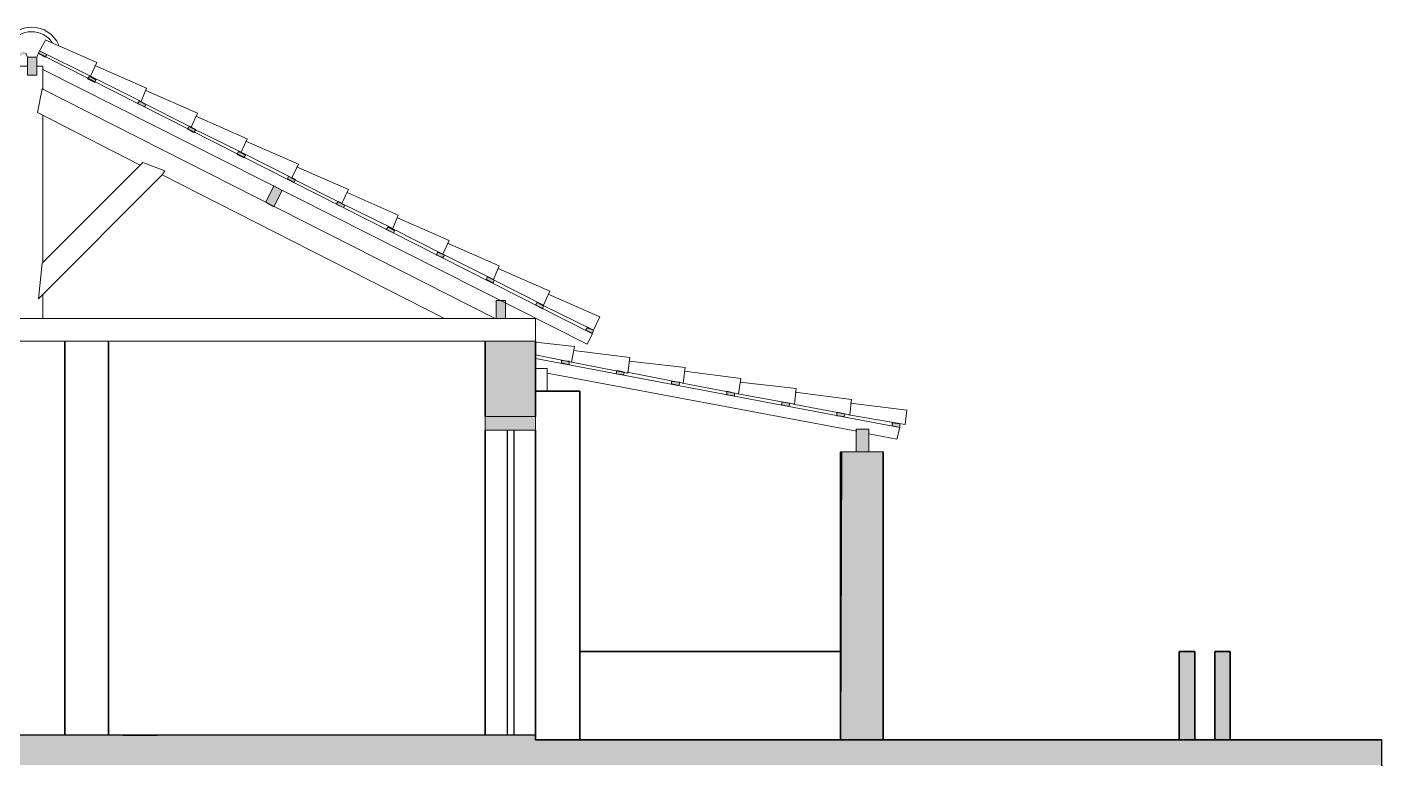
# Model space of a CAD drawing. Header units: millimetres. Extents: x -78812 to -57932, y -16504 to -11628.
# Drawn here: x -66868 to -57932, y -16504 to -11628 of the extents above; entities that cross this region are included whole.
import ezdxf

# ---------------------------------------------------------------- set-up
doc = ezdxf.new("R2010")
doc.units = ezdxf.units.MM
for name, color, linetype, lineweight in [('A-ALV-___-___-EXI', 250, 'Continuous', 35), ('A-BAS-___-___-EXI', 250, 'Continuous', 25), ('A-COB-___-___-EXI', 250, 'Continuous', 13), ('A-POR-___-___-EXI', 250, 'Continuous', 25)]:
    doc.layers.add(name, color=color, linetype=linetype, lineweight=lineweight)

msp = doc.modelspace()

# ---------------------------------------------------------------- hatches: boundary and pattern name
at = {"layer": 'A-ALV-___-___-EXI'}
h = msp.add_hatch(color=11, dxfattribs=at)
h.paths.add_polyline_path([(-59034.4, -16332.1), (-58933.8, -16332.1), (-58933.8, -15749.4), (-59034.4, -15749.4)])
h.paths.add_polyline_path([(-59268.5, -16332.1), (-59165.5, -16332.1), (-59165.5, -15749.4), (-59268.5, -15749.4)])
h.paths.add_polyline_path([(-61503.4, -16332.1), (-61222.5, -16332.1), (-61222.5, -14431.8), (-61503.4, -14431.8), (-61503.4, -14614.9)])
h.paths.add_polyline_path([(-74360.6, -16301.7), (-74077.5, -16301.7), (-74077.5, -13898.2), (-74360.6, -13898.2)])
h.paths.add_polyline_path([(-77534, -16301.7), (-77534, -13898.2), (-77833.5, -13898.2), (-77833.5, -16301.7)])
h.paths.add_polyline_path([(-70237.1, -16301.7), (-69956.3, -16301.7), (-69956.3, -13701.7), (-70237.1, -13701.7)])
h.paths.add_polyline_path([(-63516, -14197.8), (-63516, -13701.7), (-63846, -13701.7), (-63846, -14197.8)])
at = {"layer": 'A-BAS-___-___-EXI', "true_color": 0xcb9898}
msp.add_hatch(color=253, dxfattribs=at).paths.add_polyline_path([(-62436.1, -16498.2), (-57932.2, -16498.2), (-57932.2, -16332.1), (-63516, -16332.1), (-63516, -16301.7), (-78812.2, -16301.7), (-78812.2, -16498.2), (-68125.6, -16498.2)])
at = {"layer": 'A-COB-___-___-EXI', "true_color": 0xc19a82}
h = msp.add_hatch(color=33, dxfattribs=at)
h.paths.add_polyline_path([(-61316.2, -14431.8), (-61316.2, -14282), (-61400.4, -14282), (-61400.4, -14431.8)])
h.paths.add_polyline_path([(-63516, -14289.1), (-63516, -14197.8), (-63846, -14197.8), (-63846, -14289.1)])
h.paths.add_polyline_path([(-61112.6, -14270.3), (-61112.6, -14246.9), (-61161.7, -14239.9), (-61161.7, -14258.6)])
h.paths.add_polyline_path([(-61480, -14197.8), (-61473, -14181.4), (-61526.8, -14169.7), (-61526.8, -14193.1)])
h.paths.add_polyline_path([(-61845.1, -14132.3), (-61838, -14108.9), (-61887.2, -14101.8), (-61891.9, -14120.6)])
h.paths.add_polyline_path([(-62203.1, -14062.1), (-62203.1, -14043.3), (-62252.3, -14031.6), (-62252.3, -14055)])
h.paths.add_polyline_path([(-62570.5, -13994.2), (-62563.5, -13970.8), (-62617.3, -13966.1), (-62617.3, -13982.5)])
h.paths.add_polyline_path([(-62935.6, -13924), (-62928.6, -13905.3), (-62977.7, -13893.6), (-62982.4, -13917)])
h.paths.add_polyline_path([(-63293.7, -13856.1), (-63293.7, -13832.7), (-63342.8, -13828), (-63342.8, -13844.4)])
h.paths.add_polyline_path([(-78296.9, -13748.5), (-78247.8, -13736.8), (-78254.8, -13713.4), (-78301.6, -13732.1)])
h.paths.add_polyline_path([(-74246, -13748.5), (-74185.1, -13748.5), (-74185.1, -13629.1), (-74246, -13629.1)])
h.paths.add_polyline_path([(-73604.7, -13748.5), (-73597.7, -13732.1), (-73646.9, -13713.4), (-73653.9, -13736.8)])
h.paths.add_polyline_path([(-77648.7, -13748.5), (-77648.7, -13629.1), (-77709.5, -13629.1), (-77709.5, -13748.5)])
h.paths.add_polyline_path([(-73747.5, -13706.4), (-73742.8, -13690), (-73789.6, -13671.2), (-73796.6, -13694.6)])
h.paths.add_polyline_path([(-78151.8, -13706.4), (-78105, -13694.6), (-78109.7, -13671.2), (-78158.8, -13690)])
h.paths.add_polyline_path([(-73885.6, -13666.6), (-73885.6, -13647.8), (-73934.7, -13629.1), (-73934.7, -13652.5)])
h.paths.add_polyline_path([(-78009, -13666.6), (-77959.9, -13652.5), (-77966.9, -13629.1), (-78013.7, -13647.8)])
h.paths.add_polyline_path([(-63139.2, -13647.8), (-63132.2, -13629.1), (-63174.3, -13612.7), (-63186, -13629.1)])
h.paths.add_polyline_path([(-70532, -13647.8), (-70489.9, -13629.1), (-70494.6, -13612.7), (-70543.7, -13629.1)])
h.paths.add_polyline_path([(-74030.6, -13624.4), (-74023.6, -13605.7), (-74072.8, -13587), (-74077.5, -13612.7)])
h.paths.add_polyline_path([(-77871, -13624.4), (-77821.8, -13612.7), (-77821.8, -13587), (-77871, -13605.7)])
h.paths.add_polyline_path([(-77725.9, -13582.3), (-77679.1, -13570.6), (-77683.8, -13551.9), (-77732.9, -13563.6)])
h.paths.add_polyline_path([(-74173.4, -13582.3), (-74168.7, -13563.6), (-74215.5, -13551.9), (-74222.5, -13570.6)])
h.paths.add_polyline_path([(-69895.5, -13551.9), (-69895.5, -13432.5), (-69956.3, -13432.5), (-69956.3, -13551.9)])
h.paths.add_polyline_path([(-63773.4, -13551.9), (-63712.6, -13551.9), (-63712.6, -13432.5), (-63773.4, -13432.5)])
h.paths.add_polyline_path([(-77583.1, -13540.2), (-77534, -13528.5), (-77541, -13509.8), (-77587.8, -13521.5)])
h.paths.add_polyline_path([(-74318.5, -13540.2), (-74311.5, -13521.5), (-74360.6, -13509.8), (-74365.3, -13528.5)])
h.paths.add_polyline_path([(-77438, -13498.1), (-77391.2, -13486.4), (-77398.2, -13467.6), (-77445.1, -13479.3)])
h.paths.add_polyline_path([(-74456.6, -13498.1), (-74449.6, -13479.3), (-74496.4, -13467.6), (-74503.4, -13486.4)])
h.paths.add_polyline_path([(-63469.2, -13486.4), (-63462.2, -13467.6), (-63504.3, -13444.2), (-63516, -13463)])
h.paths.add_polyline_path([(-70202, -13486.4), (-70159.9, -13463), (-70166.9, -13444.2), (-70213.7, -13467.6)])
h.paths.add_polyline_path([(-74599.3, -13455.9), (-74592.3, -13437.2), (-74641.4, -13425.5), (-74646.1, -13444.2)])
h.paths.add_polyline_path([(-77302.3, -13455.9), (-77253.2, -13444.2), (-77260.2, -13425.5), (-77307, -13437.2)])
h.paths.add_polyline_path([(-77157.2, -13413.8), (-77110.4, -13402.1), (-77115.1, -13383.4), (-77164.2, -13395.1)])
h.paths.add_polyline_path([(-74742.1, -13413.8), (-74737.4, -13395.1), (-74784.2, -13383.4), (-74791.2, -13402.1)])
h.paths.add_polyline_path([(-77014.4, -13371.7), (-76965.3, -13360), (-76972.3, -13341.3), (-77019.1, -13353), (-77017.9, -13358)])
h.paths.add_polyline_path([(-74887.2, -13371.7), (-74880.2, -13353), (-74929.3, -13341.3), (-74934, -13360)])
h.paths.add_polyline_path([(-76869.4, -13329.6), (-76822.5, -13317.9), (-76827.2, -13299.1), (-76876.4, -13313.2)])
h.paths.add_polyline_path([(-75025.2, -13329.6), (-75018.2, -13313.2), (-75067.4, -13299.1), (-75072.1, -13317.9)])
h.paths.add_polyline_path([(-63796.8, -13317.9), (-63785.1, -13299.1), (-63834.2, -13275.7), (-63838.9, -13294.5)])
h.paths.add_polyline_path([(-69879.1, -13317.9), (-69829.9, -13294.5), (-69841.6, -13275.7), (-69883.8, -13299.1)])
h.paths.add_polyline_path([(-76731.3, -13287.4), (-76684.5, -13275.7), (-76689.2, -13257), (-76738.3, -13271.1)])
h.paths.add_polyline_path([(-75168, -13287.4), (-75163.3, -13271.1), (-75210.1, -13257), (-75217.1, -13275.7)])
h.paths.add_polyline_path([(-75977.7, -13264), (-75916.9, -13264), (-75916.9, -13144.7), (-75977.7, -13144.7)])
h.paths.add_polyline_path([(-76588.5, -13245.3), (-76539.4, -13233.6), (-76546.4, -13217.2), (-76593.2, -13228.9)])
h.paths.add_polyline_path([(-75313.1, -13245.3), (-75306.1, -13228.9), (-75355.2, -13217.2), (-75359.9, -13233.6)])
h.paths.add_polyline_path([(-75451.2, -13210.2), (-75444.2, -13186.8), (-75491, -13175.1), (-75498, -13191.5)])
h.paths.add_polyline_path([(-76443.4, -13210.2), (-76396.6, -13191.5), (-76403.6, -13175.1), (-76450.5, -13186.8)])
h.paths.add_polyline_path([(-75593.9, -13168.1), (-75586.9, -13144.7), (-75636, -13133), (-75640.7, -13149.4)])
h.paths.add_polyline_path([(-76307.7, -13168.1), (-76258.6, -13149.4), (-76258.6, -13133), (-76307.7, -13144.7)])
h.paths.add_polyline_path([(-69549.1, -13149.4), (-69500, -13133), (-69514, -13114.3), (-69553.8, -13133)])
h.paths.add_polyline_path([(-64126.8, -13149.4), (-64115.1, -13133), (-64161.9, -13114.3), (-64168.9, -13133)])
h.paths.add_polyline_path([(-75736.7, -13126), (-75732, -13102.6), (-75778.8, -13090.9), (-75785.8, -13107.3)])
h.paths.add_polyline_path([(-76162.6, -13126), (-76115.8, -13107.3), (-76120.5, -13090.9), (-76169.6, -13102.6)])
h.paths.add_polyline_path([(-75881.8, -13083.8), (-75874.8, -13060.4), (-75924, -13048.7), (-75928.6, -13067.5)])
h.paths.add_polyline_path([(-76019.8, -13083.8), (-75970.7, -13067.5), (-75976.5, -13048.4), (-76024.5, -13060.4)])
h.paths.add_polyline_path([(-64449.7, -12987.9), (-64445.1, -12971.5), (-64487.2, -12945.8), (-64498.9, -12964.5)])
h.paths.add_polyline_path([(-69219.1, -12987.9), (-69177, -12964.5), (-69184, -12945.8), (-69230.8, -12971.5)])
h.paths.add_polyline_path([(-64779.7, -12821.7), (-64775, -12803), (-64817.1, -12779.6), (-64828.8, -12796)])
h.paths.add_polyline_path([(-68889.2, -12821.7), (-68847, -12796), (-68854.1, -12779.6), (-68900.9, -12803)])
h.paths.add_polyline_path([(-65240.7, -12814.7), (-65186.9, -12707.1), (-65240.7, -12676.6), (-65294.6, -12784.3)])
h.paths.add_polyline_path([(-68435.1, -12814.7), (-68381.3, -12784.3), (-68435.1, -12676.6), (-68489, -12707.1)])
h.paths.add_polyline_path([(-65109.7, -12653.2), (-65098, -12634.5), (-65144.8, -12611.1), (-65151.8, -12629.8)])
h.paths.add_polyline_path([(-68561.5, -12653.2), (-68519.4, -12629.8), (-68531.1, -12611.1), (-68573.2, -12634.5)])
h.paths.add_polyline_path([(-68236.2, -12491.8), (-68189.4, -12468.4), (-68201.1, -12449.6), (-68243.3, -12473)])
h.paths.add_polyline_path([(-65439.6, -12491.8), (-65427.9, -12473), (-65474.8, -12449.6), (-65481.8, -12468.4)])
h.paths.add_polyline_path([(-65769.6, -12323.3), (-65755.6, -12304.6), (-65797.7, -12281.1), (-65809.4, -12299.9)])
h.paths.add_polyline_path([(-67906.3, -12323.3), (-67859.5, -12299.9), (-67871.2, -12281.1), (-67913.3, -12304.6)])
h.paths.add_polyline_path([(-67578.6, -12154.8), (-67536.5, -12131.4), (-67541.2, -12115), (-67590.3, -12138.4)])
h.paths.add_polyline_path([(-66092.6, -12154.8), (-66085.6, -12138.4), (-66127.7, -12115), (-66139.4, -12131.4)])
h.paths.add_polyline_path([(-67248.7, -11993.3), (-67206.5, -11969.9), (-67213.5, -11951.2), (-67260.4, -11976.9)])
h.paths.add_polyline_path([(-66422.5, -11993.3), (-66415.5, -11976.9), (-66457.7, -11951.2), (-66469.4, -11969.9)])
h.paths.add_polyline_path([(-66864.9, -11946.5), (-66804, -11946.5), (-66804, -11827.1), (-66864.9, -11827.1)])
h.paths.add_polyline_path([(-66750.2, -11827.1), (-66738.5, -11808.4), (-66787.6, -11785), (-66792.3, -11801.4)])
h.paths.add_polyline_path([(-66925.7, -11827.1), (-66876.6, -11801.4), (-66888.3, -11785), (-66930.4, -11808.4)])

# ---------------------------------------------------------------- linework, layer by layer
at = {"layer": 'A-ALV-___-___-EXI'}
for p, q in [((-66619.1, -14101.8), (-66619.1, -13701.7)), ((-66331.3, -13701.7), (-66331.3, -14101.8)), ((-63846, -13701.7), (-63846, -14197.8)), ((-63846, -14197.8), (-63846, -13701.7)), ((-63516, -13701.7), (-63516, -14197.8)), ((-63516, -13701.7), (-63516, -14197.8)), ((-66619.1, -16301.7), (-66619.1, -14101.8)), ((-66331.3, -14101.8), (-66331.3, -16301.7)), ((-63516, -14031.6), (-63223.4, -14031.6)), ((-63223.4, -14031.6), (-63223.4, -16332.1)), ((-63846, -14289.1), (-63846, -16301.7)), ((-63516, -14289.1), (-63516, -16301.7)), ((-61503.4, -14431.8), (-61503.4, -16332.1)), ((-61503.4, -16332.1), (-61496.4, -14431.8)), ((-61222.5, -16332.1), (-61222.5, -14431.8)), ((-61222.5, -14431.8), (-61222.5, -16332.1)), ((-61503.4, -15749.4), (-63223.4, -15749.4)), ((-61604, -15749.4), (-61849.7, -15749.4)), ((-59165.5, -15749.4), (-59268.5, -15749.4)), ((-59268.5, -15749.4), (-59268.5, -16332.1)), ((-59165.5, -15749.4), (-59268.5, -15749.4)), ((-59268.5, -15749.4), (-59268.5, -16332.1)), ((-59165.5, -16332.1), (-59165.5, -15749.4)), ((-59165.5, -16332.1), (-59165.5, -15749.4)), ((-58933.8, -15749.4), (-59034.4, -15749.4)), ((-59034.4, -15749.4), (-59034.4, -16332.1)), ((-59034.4, -16332.1), (-59034.4, -15749.4)), ((-59034.4, -15749.4), (-58933.8, -15749.4)), ((-58933.8, -16332.1), (-58933.8, -15749.4)), ((-58933.8, -15749.4), (-58933.8, -16332.1)), ((-63516, -16332.1), (-63516, -16301.7)), ((-63516, -16301.7), (-63516, -16332.1)), ((-61222.5, -16332.1), (-61503.4, -16332.1)), ((-59268.5, -16332.1), (-59165.5, -16332.1)), ((-59034.4, -16332.1), (-59165.5, -16332.1)), ((-58933.8, -16332.1), (-59034.4, -16332.1))]:
    msp.add_line(p, q, dxfattribs=at)
at = {"layer": 'A-BAS-___-___-EXI'}
for p, q in [((-63516, -16301.7), (-69956.3, -16301.7)), ((-66235.3, -16301.7), (-66008.3, -16301.7)), ((-61503.4, -16332.1), (-63516, -16332.1)), ((-63516, -16332.1), (-57932.2, -16332.1)), ((-61604, -16332.1), (-61849.7, -16332.1)), ((-59268.5, -16332.1), (-61222.5, -16332.1)), ((-61126.6, -16332.1), (-60934.7, -16332.1)), ((-57932.2, -16332.1), (-58933.8, -16332.1)), ((-58830.8, -16332.1), (-58592.1, -16332.1)), ((-57932.2, -16498.2), (-57932.2, -16332.1)), ((-57932.2, -16503.7), (-57932.2, -16498.2)), ((-57932.2, -16498.2), (-57932.2, -16503.7)), ((-57932.2, -16503.7), (-57932.2, -16498.2))]:
    msp.add_line(p, q, dxfattribs=at)
at = {"layer": 'A-COB-___-___-EXI'}
for p, q in [((-66792.3, -11801.4), (-66787.6, -11785)), ((-66787.6, -11785), (-66792.3, -11801.4)), ((-66787.6, -11785), (-66750.2, -11719.5)), ((-66450.6, -11951.2), (-66787.6, -11785)), ((-66787.6, -11785), (-66738.5, -11808.4)), ((-66738.5, -11808.4), (-66787.6, -11785)), ((-66750.2, -11712.5), (-66408.5, -11862.2)), ((-66876.6, -11801.4), (-66864.9, -11827.1)), ((-66804, -11827.1), (-66864.9, -11827.1)), ((-66804, -11827.1), (-66864.9, -11827.1)), ((-66864.9, -11827.1), (-66864.9, -11946.5)), ((-66864.9, -11827.1), (-66864.9, -11946.5)), ((-66804, -11827.1), (-66792.3, -11801.4)), ((-66804, -11946.5), (-66804, -11827.1)), ((-66804, -11946.5), (-66804, -11827.1)), ((-66750.2, -11827.1), (-66792.3, -11801.4)), ((-66792.3, -11801.4), (-63139.2, -13652.5)), ((-66792.3, -11801.4), (-66750.2, -11827.1)), ((-66738.5, -11808.4), (-66750.2, -11827.1)), ((-66750.2, -11827.1), (-66738.5, -11808.4)), ((-66408.5, -11862.2), (-66450.6, -11951.2)), ((-66080.9, -12030.7), (-66422.5, -11881)), ((-66864.9, -11885.6), (-66914, -11885.6)), ((-66864.9, -11946.5), (-66804, -11946.5)), ((-66864.9, -11946.5), (-66804, -11946.5)), ((-66804, -11885.6), (-66764.2, -11885.6)), ((-66764.2, -11885.6), (-66764.2, -12042.4)), ((-63174.3, -13720.4), (-66764.2, -11909.1)), ((-66457.7, -11951.2), (-66469.4, -11969.9)), ((-66469.4, -11969.9), (-66457.7, -11951.2)), ((-66469.4, -11969.9), (-66422.5, -11993.3)), ((-66422.5, -11993.3), (-66469.4, -11969.9)), ((-66415.5, -11976.9), (-66457.7, -11951.2)), ((-66457.7, -11951.2), (-66415.5, -11976.9)), ((-66450.6, -11951.2), (-66116, -12119.7)), ((-66799.3, -12192.2), (-66768.9, -12035.4)), ((-66768.9, -12035.4), (-63780.4, -13551.9)), ((-66422.5, -11993.3), (-66415.5, -11976.9)), ((-66415.5, -11976.9), (-66422.5, -11993.3)), ((-66116, -12119.7), (-66080.9, -12030.7)), ((-66085.6, -12047.1), (-65743.9, -12196.9)), ((-66127.7, -12115), (-66139.4, -12131.4)), ((-66139.4, -12131.4), (-66127.7, -12115)), ((-66139.4, -12131.4), (-66092.6, -12154.8)), ((-66092.6, -12154.8), (-66139.4, -12131.4)), ((-66085.6, -12138.4), (-66127.7, -12115)), ((-66127.7, -12115), (-66085.6, -12138.4)), ((-65786, -12288.2), (-66123, -12119.7)), ((-66092.6, -12154.8), (-66085.6, -12138.4)), ((-66085.6, -12138.4), (-66092.6, -12154.8)), ((-66123, -12538.6), (-66799.3, -12192.2)), ((-66764.2, -12208.6), (-66764.2, -13179.8)), ((-65743.9, -12196.9), (-65786, -12288.2)), ((-65755.6, -12215.6), (-65416.2, -12365.4)), ((-65797.7, -12281.1), (-65809.4, -12299.9)), ((-65809.4, -12299.9), (-65797.7, -12281.1)), ((-65809.4, -12299.9), (-65769.6, -12323.3)), ((-65769.6, -12323.3), (-65809.4, -12299.9)), ((-65755.6, -12304.6), (-65797.7, -12281.1)), ((-65797.7, -12281.1), (-65755.6, -12304.6)), ((-65456, -12454.3), (-65793, -12288.2)), ((-65769.6, -12323.3), (-65755.6, -12304.6)), ((-65755.6, -12304.6), (-65769.6, -12323.3)), ((-65416.2, -12365.4), (-65456, -12454.3)), ((-65420.9, -12384.1), (-65079.3, -12533.9)), ((-65474.8, -12449.6), (-65481.8, -12468.4)), ((-65481.8, -12468.4), (-65474.8, -12449.6)), ((-65481.8, -12468.4), (-65439.6, -12491.8)), ((-65439.6, -12491.8), (-65481.8, -12468.4)), ((-65427.9, -12473), (-65474.8, -12449.6)), ((-65474.8, -12449.6), (-65427.9, -12473)), ((-65121.4, -12622.8), (-65456, -12454.3)), ((-65439.6, -12491.8), (-65427.9, -12473)), ((-65427.9, -12473), (-65439.6, -12491.8)), ((-66768.9, -13186.8), (-66104.3, -12522.2)), ((-66104.3, -12522.2), (-65959.2, -12576)), ((-65959.2, -12576), (-65977.9, -12604.1)), ((-65079.3, -12533.9), (-65121.4, -12622.8)), ((-65091, -12550.3), (-64749.3, -12700)), ((-65977.9, -12604.1), (-66792.3, -13420.8)), ((-64115.1, -13551.9), (-65977.9, -12604.1)), ((-65240.7, -12676.6), (-65294.6, -12784.3)), ((-65240.7, -12676.6), (-65294.6, -12784.3)), ((-65186.9, -12707.1), (-65240.7, -12676.6)), ((-65186.9, -12707.1), (-65240.7, -12676.6)), ((-65144.8, -12611.1), (-65151.8, -12629.8)), ((-65151.8, -12629.8), (-65144.8, -12611.1)), ((-65151.8, -12629.8), (-65109.7, -12653.2)), ((-65109.7, -12653.2), (-65151.8, -12629.8)), ((-65098, -12634.5), (-65144.8, -12611.1)), ((-65144.8, -12611.1), (-65098, -12634.5)), ((-64791.4, -12791.3), (-65128.4, -12622.8)), ((-65109.7, -12653.2), (-65098, -12634.5)), ((-65098, -12634.5), (-65109.7, -12653.2)), ((-65240.7, -12814.7), (-65186.9, -12707.1)), ((-65240.7, -12814.7), (-65186.9, -12707.1)), ((-64749.3, -12700), (-64791.4, -12791.3)), ((-64421.6, -12868.5), (-64756.3, -12718.8)), ((-65294.6, -12784.3), (-65240.7, -12814.7)), ((-65294.6, -12784.3), (-65240.7, -12814.7)), ((-64817.1, -12779.6), (-64828.8, -12796)), ((-64828.8, -12796), (-64817.1, -12779.6)), ((-64828.8, -12796), (-64779.7, -12821.7)), ((-64779.7, -12821.7), (-64828.8, -12796)), ((-64775, -12803), (-64817.1, -12779.6)), ((-64817.1, -12779.6), (-64775, -12803)), ((-64791.4, -12791.3), (-64456.8, -12957.5)), ((-64779.7, -12821.7), (-64775, -12803)), ((-64775, -12803), (-64779.7, -12821.7)), ((-64487.2, -12945.8), (-64498.9, -12964.5)), ((-64498.9, -12964.5), (-64487.2, -12945.8)), ((-64445.1, -12971.5), (-64487.2, -12945.8)), ((-64487.2, -12945.8), (-64445.1, -12971.5)), ((-64456.8, -12957.5), (-64421.6, -12868.5)), ((-64426.3, -12887.3), (-64084.7, -13037)), ((-64498.9, -12964.5), (-64449.7, -12987.9)), ((-64449.7, -12987.9), (-64498.9, -12964.5)), ((-64126.8, -13126), (-64461.4, -12957.5)), ((-64449.7, -12987.9), (-64445.1, -12971.5)), ((-64445.1, -12971.5), (-64449.7, -12987.9)), ((-64084.7, -13037), (-64126.8, -13126)), ((-64161.9, -13114.3), (-64168.9, -13133)), ((-64168.9, -13133), (-64161.9, -13114.3)), ((-64168.9, -13133), (-64126.8, -13149.4)), ((-64126.8, -13149.4), (-64168.9, -13133)), ((-64115.1, -13133), (-64161.9, -13114.3)), ((-64161.9, -13114.3), (-64115.1, -13133)), ((-63792.1, -13294.5), (-64126.8, -13126)), ((-64126.8, -13149.4), (-64115.1, -13133)), ((-64115.1, -13133), (-64126.8, -13149.4)), ((-64096.4, -13053.4), (-63754.7, -13203.2)), ((-66792.3, -13420.8), (-66768.9, -13186.8)), ((-63754.7, -13203.2), (-63792.1, -13294.5)), ((-63761.7, -13221.9), (-63420, -13371.7)), ((-63834.2, -13275.7), (-63838.9, -13294.5)), ((-63838.9, -13294.5), (-63834.2, -13275.7)), ((-63838.9, -13294.5), (-63796.8, -13317.9)), ((-63796.8, -13317.9), (-63838.9, -13294.5)), ((-63785.1, -13299.1), (-63834.2, -13275.7)), ((-63834.2, -13275.7), (-63785.1, -13299.1)), ((-63462.2, -13463), (-63796.8, -13294.5)), ((-63796.8, -13317.9), (-63785.1, -13299.1)), ((-63785.1, -13299.1), (-63796.8, -13317.9)), ((-66764.2, -13390.4), (-66764.2, -13551.9)), ((-63420, -13371.7), (-63462.2, -13463)), ((-63431.7, -13390.4), (-63090.1, -13540.2)), ((-63712.6, -13432.5), (-63773.4, -13432.5)), ((-63773.4, -13432.5), (-63773.4, -13551.9)), ((-63712.6, -13432.5), (-63773.4, -13432.5)), ((-63773.4, -13432.5), (-63773.4, -13551.9)), ((-63712.6, -13551.9), (-63712.6, -13432.5)), ((-63712.6, -13551.9), (-63712.6, -13432.5)), ((-63504.3, -13444.2), (-63516, -13463)), ((-63516, -13463), (-63504.3, -13444.2)), ((-63516, -13463), (-63469.2, -13486.4)), ((-63469.2, -13486.4), (-63516, -13463)), ((-63462.2, -13467.6), (-63504.3, -13444.2)), ((-63504.3, -13444.2), (-63462.2, -13467.6)), ((-63132.2, -13629.1), (-63469.2, -13463)), ((-63469.2, -13486.4), (-63462.2, -13467.6)), ((-63462.2, -13467.6), (-63469.2, -13486.4)), ((-63516, -13551.9), (-70237.1, -13551.9)), ((-65959.2, -13551.9), (-66008.3, -13551.9)), ((-66008.3, -13551.9), (-65959.2, -13551.9)), ((-63773.4, -13551.9), (-63712.6, -13551.9)), ((-63773.4, -13551.9), (-63712.6, -13551.9)), ((-63516, -13701.7), (-63516, -13551.9)), ((-63090.1, -13540.2), (-63132.2, -13629.1)), ((-63174.3, -13612.7), (-63186, -13629.1)), ((-63186, -13629.1), (-63174.3, -13612.7)), ((-63186, -13629.1), (-63139.2, -13647.8)), ((-63139.2, -13647.8), (-63186, -13629.1)), ((-63132.2, -13629.1), (-63174.3, -13612.7)), ((-63174.3, -13612.7), (-63132.2, -13629.1)), ((-63139.2, -13652.5), (-63174.3, -13720.4)), ((-63139.2, -13647.8), (-63132.2, -13629.1)), ((-63132.2, -13629.1), (-63139.2, -13647.8)), ((-70237.1, -13701.7), (-63516, -13701.7)), ((-66619.1, -13701.7), (-66331.3, -13701.7)), ((-66235.3, -13701.7), (-66008.3, -13701.7)), ((-66008.3, -13701.7), (-65959.2, -13701.7)), ((-63846, -13699.3), (-63846, -13701.7)), ((-63846, -13701.7), (-63516, -13701.7)), ((-63846, -13701.7), (-63516, -13701.7)), ((-63258.6, -13736.8), (-63516, -13706.4)), ((-63277.3, -13839.7), (-63258.6, -13736.8)), ((-63277.3, -13839.7), (-63516, -13790.6)), ((-61112.6, -14270.3), (-63516, -13816.3)), ((-63293.7, -13832.7), (-63342.8, -13828)), ((-63342.8, -13828), (-63342.8, -13844.4)), ((-63342.8, -13844.4), (-63342.8, -13828)), ((-63342.8, -13828), (-63293.7, -13832.7)), ((-63342.8, -13844.4), (-63293.7, -13856.1)), ((-63293.7, -13856.1), (-63342.8, -13844.4)), ((-63293.7, -13856.1), (-63293.7, -13832.7)), ((-63293.7, -13832.7), (-63293.7, -13856.1)), ((-62905.2, -13912.3), (-63277.3, -13839.7)), ((-63263.2, -13762.5), (-62893.5, -13809.3)), ((-62893.5, -13809.3), (-62905.2, -13912.3)), ((-62898.2, -13832.7), (-62528.4, -13874.8)), ((-63438.7, -13881.9), (-63516, -13881.9)), ((-63516, -13881.9), (-63516, -14031.6)), ((-63438.7, -14031.6), (-63438.7, -13881.9)), ((-61395.7, -14293.7), (-63438.7, -13912.3)), ((-62977.7, -13893.6), (-62982.4, -13917)), ((-62982.4, -13917), (-62977.7, -13893.6)), ((-62982.4, -13917), (-62935.6, -13924)), ((-62935.6, -13924), (-62982.4, -13917)), ((-62928.6, -13905.3), (-62977.7, -13893.6)), ((-62977.7, -13893.6), (-62928.6, -13905.3)), ((-62935.6, -13924), (-62928.6, -13905.3)), ((-62928.6, -13905.3), (-62935.6, -13924)), ((-62540.1, -13977.8), (-62909.9, -13905.3)), ((-62528.4, -13874.8), (-62540.1, -13977.8)), ((-62533.1, -13898.2), (-62161, -13947.4)), ((-62617.3, -13966.1), (-62617.3, -13982.5)), ((-62563.5, -13970.8), (-62617.3, -13966.1)), ((-62617.3, -13982.5), (-62617.3, -13966.1)), ((-62617.3, -13966.1), (-62563.5, -13970.8)), ((-62617.3, -13982.5), (-62570.5, -13994.2)), ((-62570.5, -13994.2), (-62617.3, -13982.5)), ((-62570.5, -13994.2), (-62563.5, -13970.8)), ((-62563.5, -13970.8), (-62570.5, -13994.2)), ((-62175, -14048), (-62544.8, -13977.8)), ((-62161, -13947.4), (-62175, -14048)), ((-62168, -13970.8), (-61795.9, -14012.9)), ((-61795.9, -14012.9), (-61807.6, -14115.9)), ((-63516, -14031.6), (-63438.7, -14031.6)), ((-62252.3, -14031.6), (-62252.3, -14055)), ((-62203.1, -14043.3), (-62252.3, -14031.6)), ((-62252.3, -14055), (-62252.3, -14031.6)), ((-62252.3, -14031.6), (-62203.1, -14043.3)), ((-62252.3, -14055), (-62203.1, -14062.1)), ((-62203.1, -14062.1), (-62252.3, -14055)), ((-62203.1, -14062.1), (-62203.1, -14043.3)), ((-62203.1, -14043.3), (-62203.1, -14062.1)), ((-61807.6, -14115.9), (-62179.7, -14048)), ((-61887.2, -14101.8), (-61891.9, -14120.6)), ((-61891.9, -14120.6), (-61887.2, -14101.8)), ((-61838, -14108.9), (-61887.2, -14101.8)), ((-61887.2, -14101.8), (-61838, -14108.9)), ((-61845.1, -14132.3), (-61838, -14108.9)), ((-61838, -14108.9), (-61845.1, -14132.3)), ((-61442.5, -14186.1), (-61814.6, -14115.9)), ((-61802.9, -14036.3), (-61430.8, -14085.5)), ((-61430.8, -14085.5), (-61442.5, -14186.1)), ((-61437.8, -14108.9), (-61065.8, -14155.7)), ((-63846, -14197.8), (-63846, -14289.1)), ((-63846, -14289.1), (-63846, -14197.8)), ((-63846, -14197.8), (-63516, -14197.8)), ((-63516, -14197.8), (-63846, -14197.8)), ((-63516, -14197.8), (-63516, -14289.1)), ((-63516, -14197.8), (-63516, -14289.1)), ((-61891.9, -14120.6), (-61845.1, -14132.3)), ((-61845.1, -14132.3), (-61891.9, -14120.6)), ((-61473, -14181.4), (-61526.8, -14169.7)), ((-61526.8, -14169.7), (-61526.8, -14193.1)), ((-61526.8, -14193.1), (-61526.8, -14169.7)), ((-61526.8, -14169.7), (-61473, -14181.4)), ((-61526.8, -14193.1), (-61480, -14197.8)), ((-61480, -14197.8), (-61526.8, -14193.1)), ((-61480, -14197.8), (-61473, -14181.4)), ((-61473, -14181.4), (-61480, -14197.8)), ((-61077.5, -14251.6), (-61449.6, -14186.1)), ((-61065.8, -14155.7), (-61077.5, -14251.6)), ((-63516, -14289.1), (-63846, -14289.1)), ((-63846, -14289.1), (-63516, -14289.1)), ((-61400.4, -14431.8), (-61400.4, -14282)), ((-61400.4, -14282), (-61400.4, -14431.8)), ((-61316.2, -14282), (-61400.4, -14282)), ((-61400.4, -14282), (-61316.2, -14282)), ((-61316.2, -14431.8), (-61316.2, -14282)), ((-61316.2, -14282), (-61316.2, -14431.8)), ((-61112.6, -14246.9), (-61161.7, -14239.9)), ((-61161.7, -14239.9), (-61161.7, -14258.6)), ((-61112.6, -14246.9), (-61161.7, -14239.9)), ((-61161.7, -14239.9), (-61161.7, -14258.6)), ((-61161.7, -14258.6), (-61112.6, -14270.3)), ((-61161.7, -14258.6), (-61112.6, -14270.3)), ((-61131.3, -14347.6), (-61112.6, -14270.3)), ((-61112.6, -14270.3), (-61112.6, -14246.9)), ((-61112.6, -14270.3), (-61112.6, -14246.9)), ((-61316.2, -14312.5), (-61131.3, -14347.6)), ((-61400.4, -14431.8), (-61503.4, -14431.8)), ((-61496.4, -14431.8), (-61222.5, -14431.8)), ((-61316.2, -14431.8), (-61400.4, -14431.8)), ((-61400.4, -14431.8), (-61316.2, -14431.8)), ((-61222.5, -14431.8), (-61316.2, -14431.8))]:
    msp.add_line(p, q, dxfattribs=at)
for points, knots in [([(-66839.1, -11628.2), (-66839.1, -11628.2), (-66918.7, -11630.6), (-66991.2, -11677.4), (-67019.3, -11752.3)], [0.125, 0.125, 0.125, 0.125, 0.125001, 1, 1, 1, 1]), ([(-66703.4, -11728.9), (-66733.8, -11684.4), (-66785.3, -11658.6), (-66841.4, -11658.6), (-66841.4, -11658.6), (-66895.3, -11658.6), (-66946.8, -11686.7), (-66977.2, -11733.5)], [0, 0, 0, 0, 0.125, 0.125, 0.125, 0.125001, 1, 1, 1, 1])]:
    msp.add_open_spline(points, degree=3, knots=knots, dxfattribs=at)
msp.add_open_spline([(-66658.9, -11747.6), (-66689.3, -11675), (-66761.9, -11628.2), (-66839.1, -11628.2)], degree=3, dxfattribs=at)
at = {"layer": 'A-POR-___-___-EXI'}
for p, q in [((-63700.9, -14289.1), (-63700.9, -16301.7)), ((-63658.7, -14289.1), (-63658.7, -16301.7))]:
    msp.add_line(p, q, dxfattribs=at)

doc.saveas('drawing.dxf')
